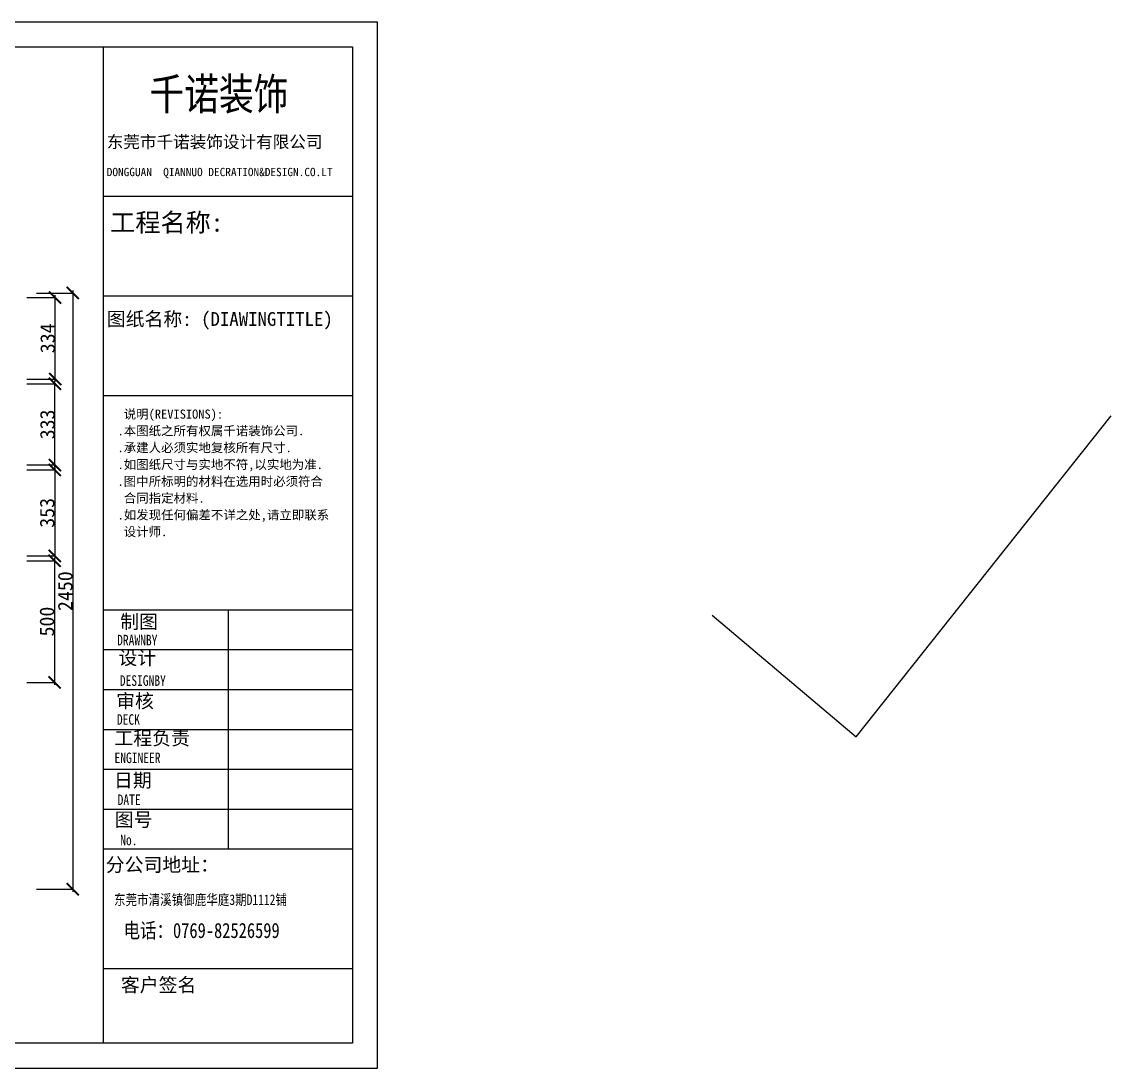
# Model space of a CAD drawing. Header units: millimetres. Extents: x 1149180 to 1411665549, y -85375798 to -28940.
# Drawn here: x 1198995 to 1203472, y -94157 to -89857 of the extents above; entities that cross this region are included whole.
import ezdxf

# ---------------------------------------------------------------- set-up
doc = ezdxf.new("R2010")
doc.units = ezdxf.units.MM
doc.header["$PDMODE"] = 35
for name, color, linetype in [('TEXT', 3, 'Continuous'), ('图框', 7, 'Continuous'), ('填充', 8, 'Continuous'), ('灯', 1, 'Continuous')]:
    doc.layers.add(name, color=color, linetype=linetype)
doc.styles.add('云', font='SimSun.ttf')
doc.styles.add('仿宋', font='SimSun.ttf')
doc.styles.add('宋体字', font='NSimSun.ttf', dxfattribs={"width": 0.8, "height": 120})
doc.dimstyles.new('标准', dxfattribs={"dimtxt": 60, "dimasz": 50, "dimexe": 1, "dimexo": 1, "dimtad": 1, "dimdec": 0, "dimtxsty": '云', "dimblk": 'ARCHTICK', "dimcen": 50, "dimdle": 10, "dimclrd": 24, "dimclre": 22, "dimclrt": 24, "dimadec": 0, "dimazin": 0, "dimtfac": 1, "dimtdec": 0, "dimtmove": 1, "dimatfit": 3, "dimldrblk": 'OBLIQUE', "dimfxl": 1.25, "dimarcsym": 0})

# ---------------------------------------------------------------- blocks, each defined once
blk = doc.blocks.new('3sdasd2')
at = {"color": 8}
blk.add_line((1187029.6, -93755.7), (1187029.6, -90032.9), dxfattribs=at)
at = {"layer": '图框', "color": 3}
for p, q in [((1186914.9, -93848.8), (1186915.1, -89939.9)), ((1186915.1, -89939.9), (1192919.8, -89939.8)), ((1192919.8, -93848.7), (1192919.8, -89939.8)), ((1186914.9, -93848.8), (1192919.8, -93848.7))]:
    blk.add_line(p, q, dxfattribs=at)
at = {"layer": '图框', "color": 8}
for p, q in [((1187029.6, -90032.9), (1192826.7, -90032.9)), ((1191896, -93755.7), (1191896, -90032.9)), ((1192826.7, -90032.9), (1192826.7, -93755.7)), ((1191896, -90591.3), (1192826.7, -90591.3)), ((1191896, -90963.6), (1192826.7, -90963.6)), ((1191896, -91335.8), (1192826.7, -91335.8)), ((1191896, -92136.2), (1192826.7, -92136.2)), ((1192361.3, -92136.2), (1192361.3, -93029.7)), ((1191896, -92285.2), (1192826.7, -92285.2)), ((1191896, -92434.1), (1192826.7, -92434.1)), ((1191896, -92583), (1192826.7, -92583)), ((1191896, -92731.9), (1192826.7, -92731.9)), ((1191896, -92880.8), (1192826.7, -92880.8)), ((1191896, -93029.7), (1192826.7, -93029.7)), ((1191896, -93476.5), (1192826.7, -93476.5)), ((1192826.7, -93755.7), (1187029.6, -93755.7))]:
    blk.add_line(p, q, dxfattribs=at)
at = {"layer": '图框', "color": 1}
for s, height, style, width, p in [('千诺装饰', 118.97, '宋体字', 0.8, (1192068, -90269.2)), ('东莞市千诺装饰设计有限公司', 45.469, '仿宋', 1, (1191908, -90411)), ('     说明(REVISIONS):', 34.101, '仿宋', 1, (1191855.7, -91422.3)), ('    .本图纸之所有权属千诺装饰公司.', 34.101, '仿宋', 1, (1191855.7, -91484.6)), ('    .承建人必须实地复核所有尺寸.', 34.101, '仿宋', 1, (1191855.7, -91547.6)), ('    .如图纸尺寸与实地不符,以实地为准.', 34.101, '仿宋', 1, (1191855.7, -91610.5)), ('    .图中所标明的材料在选用时必须符合', 34.101, '仿宋', 1, (1191855.7, -91673.4)), ('     合同指定材料.', 34.101, '仿宋', 1, (1191855.7, -91736)), ('    .如发现任何偏差不详之处,请立即联系', 34.101, '仿宋', 1, (1191855.7, -91798.9)), ('     设计师.', 34.1, '仿宋', 1, (1191855.7, -91861.4)), ('DRAWNBY', 39.49, '宋体字', 0.8, (1191947.1, -92269.3)), ('设计', 51.67, '仿宋', 1, (1191951.9, -92341.3)), ('DESIGNBY', 39.49, '宋体字', 0.8, (1191957, -92420.4)), ('审核', 51.67, '仿宋', 1, (1191943.4, -92503)), ('DECK', 39.49, '宋体字', 0.8, (1191946.2, -92565.8)), ('工程负责', 51.67, '仿宋', 1, (1191937, -92641.5)), ('ENGINEER', 39.49, '宋体字', 0.8, (1191937.1, -92709)), ('DATE', 39.49, '宋体字', 0.8, (1191948.8, -92865.6)), ('No.', 39.49, '宋体字', 0.8, (1191958.5, -93016)), ('东莞市清溪镇御鹿华庭3期D1112铺', 39.493, '宋体字', 0.8, (1191935.4, -93239.1)), ('电话：0769-82526599', 56.367, '宋体字', 0.8, (1191971.1, -93362.4))]:
    blk.add_text(s, height=height, dxfattribs=dict(at, style=style, width=width)).set_placement(p)
at = {"layer": '图框', "color": 1, "style": '仿宋'}
for s, height, p in [('DONGGUAN  QIANNUO DECRATION&DESIGN.CO.LT', 31.001, (1191908.2, -90516.4)), ('工程名称:', 68.89, (1191921, -90723.8)), ('图纸名称: (DIAWINGTITLE)', 51.668, (1191908.5, -91075.8)), ('制图', 51.67, (1191958.7, -92206.5)), ('日期', 51.67, (1191935.1, -92798.8)), ('图号', 51.67, (1191938.3, -92945.9)), ('分公司地址：', 51.67, (1191904.6, -93114.3)), (' 客户签名', 51.67, (1191925.8, -93563.4))]:
    blk.add_text(s, height=height, dxfattribs=at).set_placement(p)
blk = doc.blocks.new('_ArchTick')
at = {"color": 0, "linetype": 'ByBlock', "const_width": 0.15}
blk.add_lwpolyline([(-0.5, -0.5), (0.5, 0.5)], dxfattribs=at)
blk = doc.blocks.new('*D1239')
at = {"layer": 'Defpoints', "color": 0}
for p in [(1199014.6, -92071.9), (1199014.6, -92571.9), (1199128.9, -92571.9)]:
    blk.add_point(p, dxfattribs=at)
at = {"layer": '灯', "color": 22, "lineweight": -2}
for p, q in [((1199015.6, -92071.9), (1199129.9, -92071.9)), ((1199015.6, -92571.9), (1199129.9, -92571.9))]:
    blk.add_line(p, q, dxfattribs=at)
at = {"layer": '灯', "color": 24, "lineweight": -2}
blk.add_line((1199128.9, -92061.9), (1199128.9, -92581.9), dxfattribs=at)
at = {"layer": '灯', "color": 24, "lineweight": -2, "xscale": 50, "yscale": 50, "zscale": 50}
for p, rotation in [((1199128.9, -92071.9), 90), ((1199128.9, -92571.9), 270)]:
    blk.add_blockref('_ArchTick', p, dxfattribs=dict(at, rotation=rotation))
at = {"layer": '灯', "color": 24, "insert": (1199098.2, -92321.9), "char_height": 60, "attachment_point": 5, "rotation": 90, "style": '云'}
blk.add_mtext('500', dxfattribs=at)
blk = doc.blocks.new('_Oblique')
at = {"color": 0, "linetype": 'ByBlock', "lineweight": -2}
blk.add_line((-0.5, -0.5), (0.5, 0.5), dxfattribs=at)
blk = doc.blocks.new('*D1240')
at = {"layer": 'Defpoints', "color": 0}
for p in [(1199014.6, -91698.5), (1199014.6, -92051.9), (1199129.9, -92051.9)]:
    blk.add_point(p, dxfattribs=at)
at = {"layer": '灯', "color": 24, "lineweight": -2}
blk.add_line((1199129.9, -91688.5), (1199129.9, -92061.9), dxfattribs=at)
at = {"layer": '灯', "color": 22, "lineweight": -2}
for p, q in [((1199015.6, -91698.5), (1199130.9, -91698.5)), ((1199015.6, -92051.9), (1199130.9, -92051.9))]:
    blk.add_line(p, q, dxfattribs=at)
at = {"layer": '灯', "color": 24, "lineweight": -2, "xscale": 50, "yscale": 50, "zscale": 50}
for p, rotation in [((1199129.9, -91698.5), 90), ((1199129.9, -92051.9), 270)]:
    blk.add_blockref('_ArchTick', p, dxfattribs=dict(at, rotation=rotation))
at = {"layer": '灯', "color": 24, "insert": (1199099.2, -91875.2), "char_height": 60, "attachment_point": 5, "rotation": 90, "style": '云'}
blk.add_mtext('353', dxfattribs=at)
blk = doc.blocks.new('*D1241')
at = {"layer": 'Defpoints', "color": 0}
for p in [(1199014.6, -91345.2), (1199130.9, -91345.2), (1199014.6, -91678.5)]:
    blk.add_point(p, dxfattribs=at)
at = {"layer": '灯', "color": 22, "lineweight": -2}
for p, q in [((1199015.6, -91345.2), (1199131.9, -91345.2)), ((1199015.6, -91678.5), (1199131.9, -91678.5))]:
    blk.add_line(p, q, dxfattribs=at)
at = {"layer": '灯', "color": 24, "lineweight": -2}
blk.add_line((1199130.9, -91688.5), (1199130.9, -91335.2), dxfattribs=at)
at = {"layer": '灯', "color": 24, "lineweight": -2, "xscale": 50, "yscale": 50, "zscale": 50}
for p, rotation in [((1199130.9, -91345.2), 90), ((1199130.9, -91678.5), 270)]:
    blk.add_blockref('_ArchTick', p, dxfattribs=dict(at, rotation=rotation))
at = {"layer": '灯', "color": 24, "insert": (1199100.2, -91511.9), "char_height": 60, "attachment_point": 5, "rotation": 90, "style": '云'}
blk.add_mtext('333', dxfattribs=at)
blk = doc.blocks.new('*D1242')
at = {"layer": 'Defpoints', "color": 0}
for p in [(1199014.6, -90990.9), (1199131.9, -90990.9), (1199014.6, -91325.2)]:
    blk.add_point(p, dxfattribs=at)
at = {"layer": '灯', "color": 22, "lineweight": -2}
for p, q in [((1199015.6, -90990.9), (1199132.9, -90990.9)), ((1199015.6, -91325.2), (1199132.9, -91325.2))]:
    blk.add_line(p, q, dxfattribs=at)
at = {"layer": '灯', "color": 24, "lineweight": -2}
blk.add_line((1199131.9, -91335.2), (1199131.9, -90980.9), dxfattribs=at)
at = {"layer": '灯', "color": 24, "lineweight": -2, "xscale": 50, "yscale": 50, "zscale": 50}
for p, rotation in [((1199131.9, -90990.9), 90), ((1199131.9, -91325.2), 270)]:
    blk.add_blockref('_ArchTick', p, dxfattribs=dict(at, rotation=rotation))
at = {"layer": '灯', "color": 24, "insert": (1199101.2, -91158), "char_height": 60, "attachment_point": 5, "rotation": 90, "style": '云'}
blk.add_mtext('334', dxfattribs=at)
blk = doc.blocks.new('*D1245')
at = {"layer": 'Defpoints', "color": 0}
for p in [(1199054, -90971.9), (1199054, -93421.9), (1199204.2, -93421.9)]:
    blk.add_point(p, dxfattribs=at)
at = {"layer": '灯', "color": 22, "lineweight": -2}
for p, q in [((1199055, -90971.9), (1199205.2, -90971.9)), ((1199055, -93421.9), (1199205.2, -93421.9))]:
    blk.add_line(p, q, dxfattribs=at)
at = {"layer": '灯', "color": 24, "lineweight": -2}
blk.add_line((1199204.2, -90961.9), (1199204.2, -93431.9), dxfattribs=at)
at = {"layer": '灯', "color": 24, "lineweight": -2, "xscale": 50, "yscale": 50, "zscale": 50}
for p, rotation in [((1199204.2, -90971.9), 90), ((1199204.2, -93421.9), 270)]:
    blk.add_blockref('_ArchTick', p, dxfattribs=dict(at, rotation=rotation))
at = {"layer": '灯', "color": 24, "insert": (1199173.6, -92196.9), "char_height": 60, "attachment_point": 5, "rotation": 90, "style": '云'}
blk.add_mtext('2450', dxfattribs=at)

msp = doc.modelspace()

# ---------------------------------------------------------------- linework, layer by layer
at = {"layer": '填充', "color": 8}
for p, q in [((1202424.3, -92795.7), (1203471.9, -91475.9)), ((1201832.2, -92295.1), (1202424.3, -92795.7))]:
    msp.add_line(p, q, dxfattribs=at)

# ---------------------------------------------------------------- block references
at = {"layer": 'TEXT', "color": 3, "xscale": 1.100000000005821, "yscale": 1.100000000000364, "zscale": 1.1}
msp.add_blockref('3sdasd2', (-111755.2, 9076.4), dxfattribs=at)

# ---------------------------------------------------------------- dimensions: what is measured, and where the dimension line sits
at = {"layer": '灯', "color": 1}
for p1, p2, distance, picture, middle in [((1199014.6, -91325.2), (1199014.6, -90990.9), -117.3, '*D1242', (1199101.2, -91158)), ((1199054, -90971.9), (1199054, -93421.9), 150.2, '*D1245', (1199173.6, -92196.9)), ((1199014.6, -91678.5), (1199014.6, -91345.2), -116.3, '*D1241', (1199100.2, -91511.9)), ((1199014.6, -91698.5), (1199014.6, -92051.9), 115.3, '*D1240', (1199099.2, -91875.2)), ((1199014.6, -92071.9), (1199014.6, -92571.9), 114.3, '*D1239', (1199098.2, -92321.9))]:
    dim = msp.add_aligned_dim(p1=p1, p2=p2, distance=distance, dimstyle='标准', dxfattribs=at)
    dim.commit()
    dim.dimension.update_dxf_attribs({"geometry": picture, "text_midpoint": middle})

doc.saveas('drawing.dxf')
